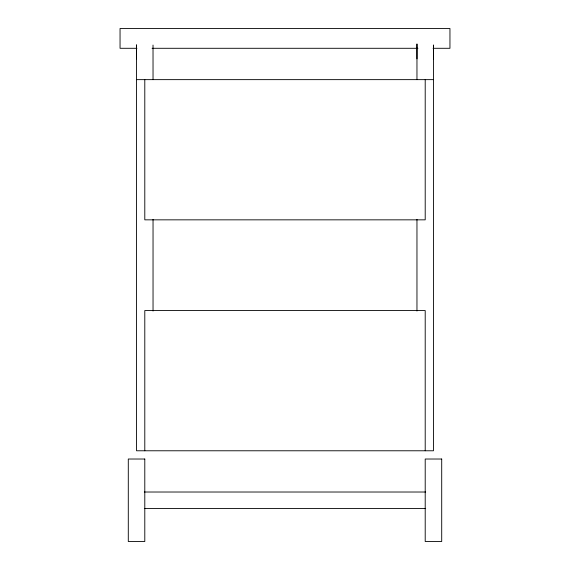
<?xml version="1.0" encoding="UTF-8"?>
<svg xmlns="http://www.w3.org/2000/svg" width="570" height="570" viewBox="0 0 570 570"><rect width="100%" height="100%" fill="white"/><g stroke="black" fill="none" stroke-linecap="round" stroke-linejoin="round"><path stroke-width="0.85" d="M433.435 59.187L433.442 44.966L433.457 450.777L136.543 450.777L136.551 45.009M153.024 45.066L153.038 79.636M416.962 79.636L416.969 44.118M136.942 48.293L120.049 48.293L120.049 28.5L449.951 28.5L449.951 48.293L433.058 48.293M152.062 48.293L417.938 48.293M136.543 79.636L433.457 79.636M144.324 492.017L425.676 492.017M144.324 508.511L425.676 508.511M416.976 44.025L416.983 58.845M136.558 44.895L136.565 58.845M425.206 79.636L425.206 219.842L144.794 219.842L144.794 79.636M425.206 450.777L425.206 310.565L144.794 310.565L144.794 450.777M416.962 219.372L416.962 311.042M153.038 219.372L153.038 311.042M144.794 459.021L128.293 459.021L128.293 541.5L144.794 541.5L144.794 459.021M441.707 459.021L425.206 459.021L425.206 541.5L441.707 541.5L441.707 459.021"/></g></svg>
